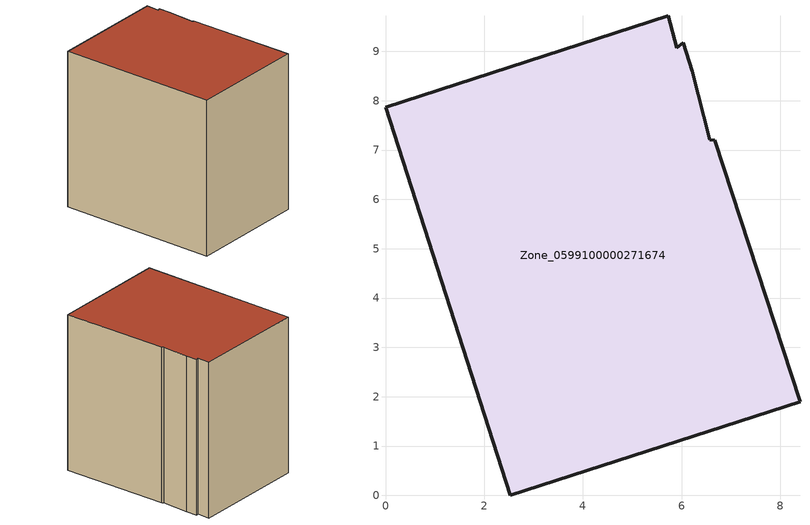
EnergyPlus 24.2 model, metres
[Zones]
Zone_0599100000271674
 floor ground (C_G): 5.73,9.73 5.9,9.07 6.03,9.17 6.22,8.6 6.57,7.21 6.67,7.2 8.4,1.9 2.53,0 0,7.87 z3.87
 wall outside (C_F): 2.53,0 8.4,1.9 6.67,7.2 6.57,7.21 6.22,8.6 6.03,9.17 5.9,9.07 5.73,9.73 0,7.87 2.53,0 z3.87:12.01
 roof outside (C_R): 6.22,8.6 6.03,9.17 5.9,9.07 5.73,9.73 0,7.87 2.53,0 8.4,1.9 6.67,7.2 6.57,7.21 z12.01
[BUILDING]
Pand.0599100000271674: North Axis=0; Terrain=City; Loads Convergence Tolerance Value=0.04; Temperature Convergence Tolerance Value=0.4; Solar Distribution=FullExterior; Maximum Number of Warmup Days=25; Minimum Number of Warmup Days=1
[Site:Location]
Rotterdam.The.Hague.AP_ZH_NLD Design_Conditions: Latitude=51.96; Longitude=4.45; Time Zone=1; Elevation=-4.5
[SITE:GROUNDTEMPERATURE:BUILDINGSURFACE]
18, 18, 18, 18, 18, 18, 18, 18, 18, 18, 18, 18
[MATERIAL] Thermal Absorptance=0.9; Solar Absorptance=0.7; Visible Absorptance=0.7
Name | Roughness | Thickness | Conductivity | Density | Specific Heat
G.TC.1965-1974 | MediumSmooth | 0.15 | 0.882353 | 540 | 1210
F.TC.1965-1974 | Rough | 0.3 | 0.697674 | 1920 | 840
R.TC.1965-1974 | MediumRough | 0.2 | 0.232558 | 1500 | 1000
[CONSTRUCTION]
C_G: G.TC.1965-1974
C_F: F.TC.1965-1974
C_R: R.TC.1965-1974
[ZONE]
Zone_0599100000271674: Type=1; Multiplier=1; Ceiling Height=Autocalculate; Volume=Autocalculate; Floor Area=autocalculate; Part of Total Floor Area=Yes
[ZONEINFILTRATION:DESIGNFLOWRATE]
Infil_Zone_0599100000271674: Zone or ZoneList or Space or SpaceList=Zone_0599100000271674; Schedule=AlwaysOn; Design Flow Rate Calculation Method=Flow/Area; Flow Rate per Floor Area=0.003; Constant Term Coefficient=1; Temperature Term Coefficient=0; Velocity Term Coefficient=0; Velocity Squared Term Coefficient=0
[HVACTEMPLATE:ZONE:IDEALLOADSAIRSYSTEM]
Zone_0599100000271674: Maximum Heating Supply Air Temperature=50; Minimum Cooling Supply Air Temperature=13; Maximum Heating Supply Air Humidity Ratio=0.0156; Minimum Cooling Supply Air Humidity Ratio=0.0077; Heating Limit=NoLimit; Cooling Limit=NoLimit; Dehumidification Control Type=ConstantSensibleHeatRatio; Cooling Sensible Heat Ratio=0.7; Dehumidification Setpoint=60; Humidification Control Type=None; Humidification Setpoint=30; Outdoor Air Method=None; Outdoor Air Flow Rate per Person=0.00944; Outdoor Air Flow Rate per Zone Floor Area=0; Outdoor Air Flow Rate per Zone=0; Demand Controlled Ventilation Type=None; Outdoor Air Economizer Type=NoEconomizer; Heat Recovery Type=None; Sensible Heat Recovery Effectiveness=0.7; Latent Heat Recovery Effectiveness=0.65
[ZONECONTROL:THERMOSTAT]
ThermostatControl_Zone_0599100000271674: Zone or ZoneList=Zone_0599100000271674; Control Type Schedule=DualSetpointControlType; Control 1=Thermostat_Zone_0599100000271674; Temperature Difference Between Cutout And Setpoint=0
[THERMOSTATSETPOINT:DUALSETPOINT]
Thermostat_Zone_0599100000271674: Heating Setpoint Temperature Schedule=HeatingSetpoint_Zone_0599100000271674; Cooling Setpoint Temperature Schedule=CoolingSetpoint_Zone_0599100000271674
[SCHEDULE:COMPACT]
HeatingSetpoint_Zone_0599100000271674: Through: 12/31, For: AllDays, Until: 24:00, 21
CoolingSetpoint_Zone_0599100000271674: Through: 12/31, For: AllDays, Until: 24:00, 24
DualSetpointControlType: Through: 12/31, For: AllDays, Until: 24:00, 4
AlwaysOn: Through: 12/31, For: AllDays, Until: 24:00, 1
